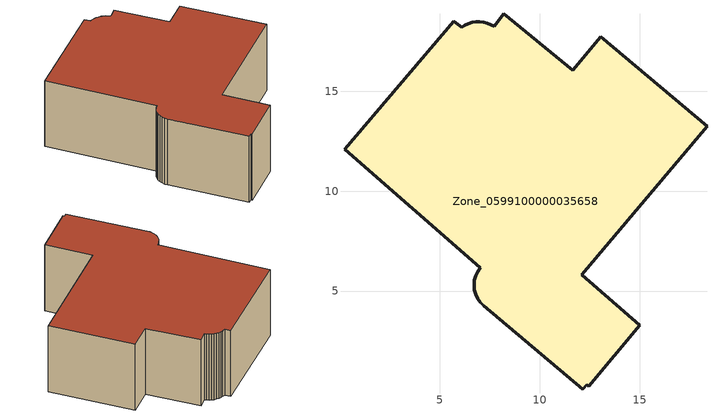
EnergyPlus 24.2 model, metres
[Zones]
Zone_0599100000035658
 floor ground (C_G): 7.03,6.17 0.23,12.11 5.69,18.51 6.09,18.2 6.25,18.31 6.43,18.39 6.61,18.44 6.8,18.48 7,18.48 7.19,18.46 7.38,18.41 7.55,18.34 7.72,18.24 8.21,18.89 11.64,16.06 13.04,17.72 18.37,13.24 12.1,5.81 15.01,3.3 12.44,0.23 12.36,0.3 12.16,0.08 7.19,4.26 7.02,4.43 6.89,4.62 6.79,4.84 6.73,5.07 6.71,5.3 6.73,5.54 6.79,5.76 6.9,5.98 z0
 wall outside (C_F): 7.19,18.46 7,18.48 6.8,18.48 6.61,18.44 6.43,18.39 6.25,18.31 6.09,18.2 5.69,18.51 0.23,12.11 7.03,6.17 6.9,5.98 6.79,5.76 6.73,5.54 6.71,5.3 6.73,5.07 6.79,4.84 6.89,4.62 7.02,4.43 7.19,4.26 12.16,0.08 12.36,0.3 12.44,0.23 15.01,3.3 12.1,5.81 18.37,13.24 13.04,17.72 11.64,16.06 8.21,18.89 7.72,18.24 7.55,18.34 7.38,18.41 7.19,18.46 z0:6.05
 roof outside (C_R): 5.69,18.51 0.23,12.11 7.03,6.17 6.9,5.98 6.79,5.76 6.73,5.54 6.71,5.3 6.73,5.07 6.79,4.84 6.89,4.62 7.02,4.43 7.19,4.26 12.16,0.08 12.36,0.3 12.44,0.23 15.01,3.3 12.1,5.81 18.37,13.24 13.04,17.72 11.64,16.06 8.21,18.89 7.72,18.24 7.55,18.34 7.38,18.41 7.19,18.46 7,18.48 6.8,18.48 6.61,18.44 6.43,18.39 6.25,18.31 6.09,18.2 z6.05
[BUILDING]
Pand.0599100000035658: North Axis=0; Terrain=City; Loads Convergence Tolerance Value=0.04; Temperature Convergence Tolerance Value=0.4; Solar Distribution=FullExterior; Maximum Number of Warmup Days=25; Minimum Number of Warmup Days=1
[Site:Location]
Rotterdam.The.Hague.AP_ZH_NLD Design_Conditions: Latitude=51.96; Longitude=4.45; Time Zone=1; Elevation=-4.5
[SITE:GROUNDTEMPERATURE:BUILDINGSURFACE]
18, 18, 18, 18, 18, 18, 18, 18, 18, 18, 18, 18
[MATERIAL] Thermal Absorptance=0.9; Solar Absorptance=0.7; Visible Absorptance=0.7
Name | Roughness | Thickness | Conductivity | Density | Specific Heat
G.D.1975-1991 | MediumSmooth | 0.15 | 0.288461 | 540 | 1210
F.D.1975-1991 | Rough | 0.3 | 0.230769 | 1920 | 840
R.D.1975-1991 | MediumRough | 0.2 | 0.153846 | 1500 | 1000
[CONSTRUCTION]
C_G: G.D.1975-1991
C_F: F.D.1975-1991
C_R: R.D.1975-1991
[ZONE]
Zone_0599100000035658: Type=1; Multiplier=1; Ceiling Height=Autocalculate; Volume=Autocalculate; Floor Area=autocalculate; Part of Total Floor Area=Yes
[ZONEINFILTRATION:DESIGNFLOWRATE]
Infil_Zone_0599100000035658: Zone or ZoneList or Space or SpaceList=Zone_0599100000035658; Schedule=AlwaysOn; Design Flow Rate Calculation Method=Flow/Area; Flow Rate per Floor Area=0.0042; Constant Term Coefficient=1; Temperature Term Coefficient=0; Velocity Term Coefficient=0; Velocity Squared Term Coefficient=0
[HVACTEMPLATE:ZONE:IDEALLOADSAIRSYSTEM]
Zone_0599100000035658: Maximum Heating Supply Air Temperature=50; Minimum Cooling Supply Air Temperature=13; Maximum Heating Supply Air Humidity Ratio=0.0156; Minimum Cooling Supply Air Humidity Ratio=0.0077; Heating Limit=NoLimit; Cooling Limit=NoLimit; Dehumidification Control Type=ConstantSensibleHeatRatio; Cooling Sensible Heat Ratio=0.7; Dehumidification Setpoint=60; Humidification Control Type=None; Humidification Setpoint=30; Outdoor Air Method=None; Outdoor Air Flow Rate per Person=0.00944; Outdoor Air Flow Rate per Zone Floor Area=0; Outdoor Air Flow Rate per Zone=0; Demand Controlled Ventilation Type=None; Outdoor Air Economizer Type=NoEconomizer; Heat Recovery Type=None; Sensible Heat Recovery Effectiveness=0.7; Latent Heat Recovery Effectiveness=0.65
[ZONECONTROL:THERMOSTAT]
ThermostatControl_Zone_0599100000035658: Zone or ZoneList=Zone_0599100000035658; Control Type Schedule=DualSetpointControlType; Control 1=Thermostat_Zone_0599100000035658; Temperature Difference Between Cutout And Setpoint=0
[THERMOSTATSETPOINT:DUALSETPOINT]
Thermostat_Zone_0599100000035658: Heating Setpoint Temperature Schedule=HeatingSetpoint_Zone_0599100000035658; Cooling Setpoint Temperature Schedule=CoolingSetpoint_Zone_0599100000035658
[SCHEDULE:COMPACT]
HeatingSetpoint_Zone_0599100000035658: Through: 12/31, For: AllDays, Until: 24:00, 21
CoolingSetpoint_Zone_0599100000035658: Through: 12/31, For: AllDays, Until: 24:00, 24
DualSetpointControlType: Through: 12/31, For: AllDays, Until: 24:00, 4
AlwaysOn: Through: 12/31, For: AllDays, Until: 24:00, 1
